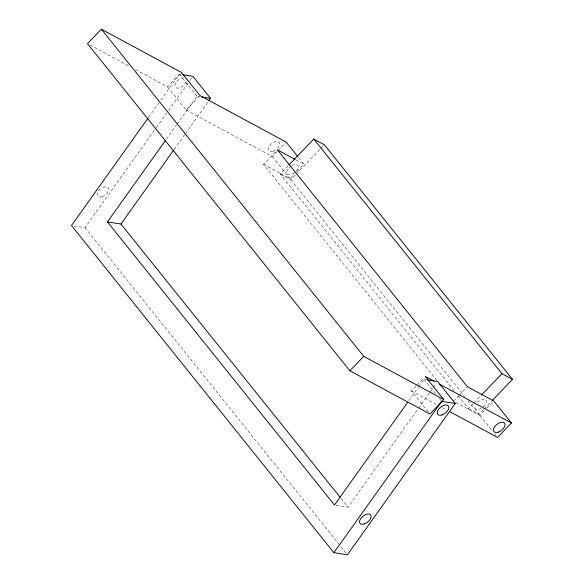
<?xml version="1.0" encoding="UTF-8"?>
<svg xmlns="http://www.w3.org/2000/svg" width="584" height="584" viewBox="0 0 584 584"><rect width="100%" height="100%" fill="white"/><g stroke="black" fill="none" stroke-linecap="round" stroke-linejoin="round"><path stroke-width="0.44" stroke-dasharray="2.92 2.19" d="M148.672 117.238L158.717 103.149M160.834 100.178L179.332 74.219L181.872 74.613M74.022 225.928L85.016 227.643L155.862 128.254M156.395 127.509L166.44 113.42M168.55 110.456L189.172 81.526M189.698 80.782L192.873 76.336M166.447 139.123L176.456 125.078M176.981 124.341L197.005 96.25L199.546 96.645M174.185 149.373L184.727 134.583M185.252 133.845L208.437 101.324M408.778 400.777L418.261 387.477M418.786 386.732L424.057 379.344L426.597 379.739M336.172 505.269L348.02 507.124L418.1 408.807M418.626 408.07L429.167 393.287M429.693 392.543L432.853 388.112M433.379 387.374L436.54 382.936M135.51 69.584L167.528 86.87L181.39 72.423M167.528 86.87L186.084 110.004L199.319 96.207M436.971 380.534L263.567 164.33L276.801 150.541M186.084 110.004L272.283 156.548L277.327 151.292M277.955 150.635L285.518 142.759M454.206 390.835L280.284 173.981L288.35 165.571M263.567 164.33L289.956 178.58L294.365 173.981M296.884 171.353L303.819 164.126L298.117 157.023M280.284 173.981L290.839 179.682L295.803 174.507M296.424 173.857L323.098 146.058M428.233 411.924L411.37 390.893L416.414 385.637M417.042 384.98L423.969 377.76M453.512 401.157L458.557 395.908M459.185 395.251L466.747 387.367M458.199 395.806L468.463 408.603L473.427 403.434M474.047 402.785L480.873 395.675M468.463 408.603L479.019 414.304L483.362 409.778M483.983 409.136L491.429 401.376M455.914 402.456L479.902 415.406L486.202 408.836M486.83 408.179L493.765 400.96M89.885 44.946L129.108 66.123M295.818 159.812L303.819 164.126M411.37 390.893L436.912 404.683M442.497 407.698L446.49 409.859M272.283 156.548L289.956 178.58M290.839 179.682L464.762 396.529M468.185 400.799L479.019 414.304M479.902 415.406L491.874 430.335M494.721 433.883L495.86 435.306M179.332 74.219L197.005 96.25M424.057 379.344L435.46 393.558M439.445 398.529L441.723 401.376M341.173 498.59L348.02 507.124M85.016 227.643L346.268 553.376M477.15 402.332A6.796 3.781 -38.7 0 1 485.713 399.704A6.796 3.781 -38.7 0 1 482.873 407.311M481.406 408.282A6.796 3.781 -38.7 0 1 475.318 404.997M291.752 165.549A6.796 3.781 -38.7 0 1 297.869 165.447A6.796 3.781 -38.7 0 1 296.008 171.506M294.694 172.689A6.796 3.781 -38.7 0 1 287.116 173.769A6.796 3.781 -38.7 0 1 290.292 166.52M186.208 81.585A6.796 3.781 -38.7 0 1 178.573 88.06A6.796 3.781 -38.7 0 1 175.382 83.468A6.796 3.781 -38.7 0 1 183.58 77.796M102.017 196.757A6.796 3.781 -38.7 0 0 108.354 187.873A6.796 3.781 -38.7 0 0 98.419 191.26A6.796 3.781 -38.7 0 0 102.017 196.757M273.159 151.22A6.796 3.781 -38.7 0 0 279.313 142.313A6.796 3.781 -38.7 0 0 269.348 145.883A6.796 3.781 -38.7 0 0 273.159 151.22"/><path stroke-width="0.88" d="M148.139 117.983L71.482 225.526L333.873 552.683L347.407 554.8L455.264 403.486L437.599 381.461L427.444 379.87M407.72 402.259L334.486 505.007L107.434 221.913L165.389 140.598M107.434 221.913L120.968 224.03L173.66 150.11M208.963 100.579L210.539 98.367L192.873 76.336L182.719 74.745M333.873 552.683L441.723 401.376L455.264 403.486M297.548 156.315L286.145 142.102L199.947 95.55L181.39 72.423L101.346 29.2L87.49 43.647L349.882 370.803L429.926 414.027L443.782 399.573L425.232 376.446L434.014 381.184M288.971 164.929L313.783 139.065L324.339 144.759L512.518 379.388L492.049 400.726M349.882 370.803L363.744 356.357L443.782 399.573M481.493 395.025L501.963 373.687L512.518 379.388M295.022 159.381L277.429 149.884L467.375 386.71L493.765 400.96L511.431 422.991L497.568 437.438L449.68 411.581M202.079 97.039L210.539 98.367M439.599 384.199L511.431 422.991M313.783 139.065L501.963 373.687M101.346 29.2L363.744 356.357M120.968 224.03L340.034 497.166M442.103 414.917A6.796 3.781 -38.7 0 0 448.432 406.033A6.796 3.781 -38.7 0 0 438.496 409.421A6.796 3.781 -38.7 0 0 442.103 414.917M364.409 523.914A6.796 3.781 -38.7 0 0 370.745 515.03A6.796 3.781 -38.7 0 0 360.81 518.417A6.796 3.781 -38.7 0 0 364.409 523.914M498.437 432.116A6.796 3.781 -38.7 0 0 504.598 423.21A6.796 3.781 -38.7 0 0 494.633 426.773A6.796 3.781 -38.7 0 0 498.437 432.116"/></g></svg>
